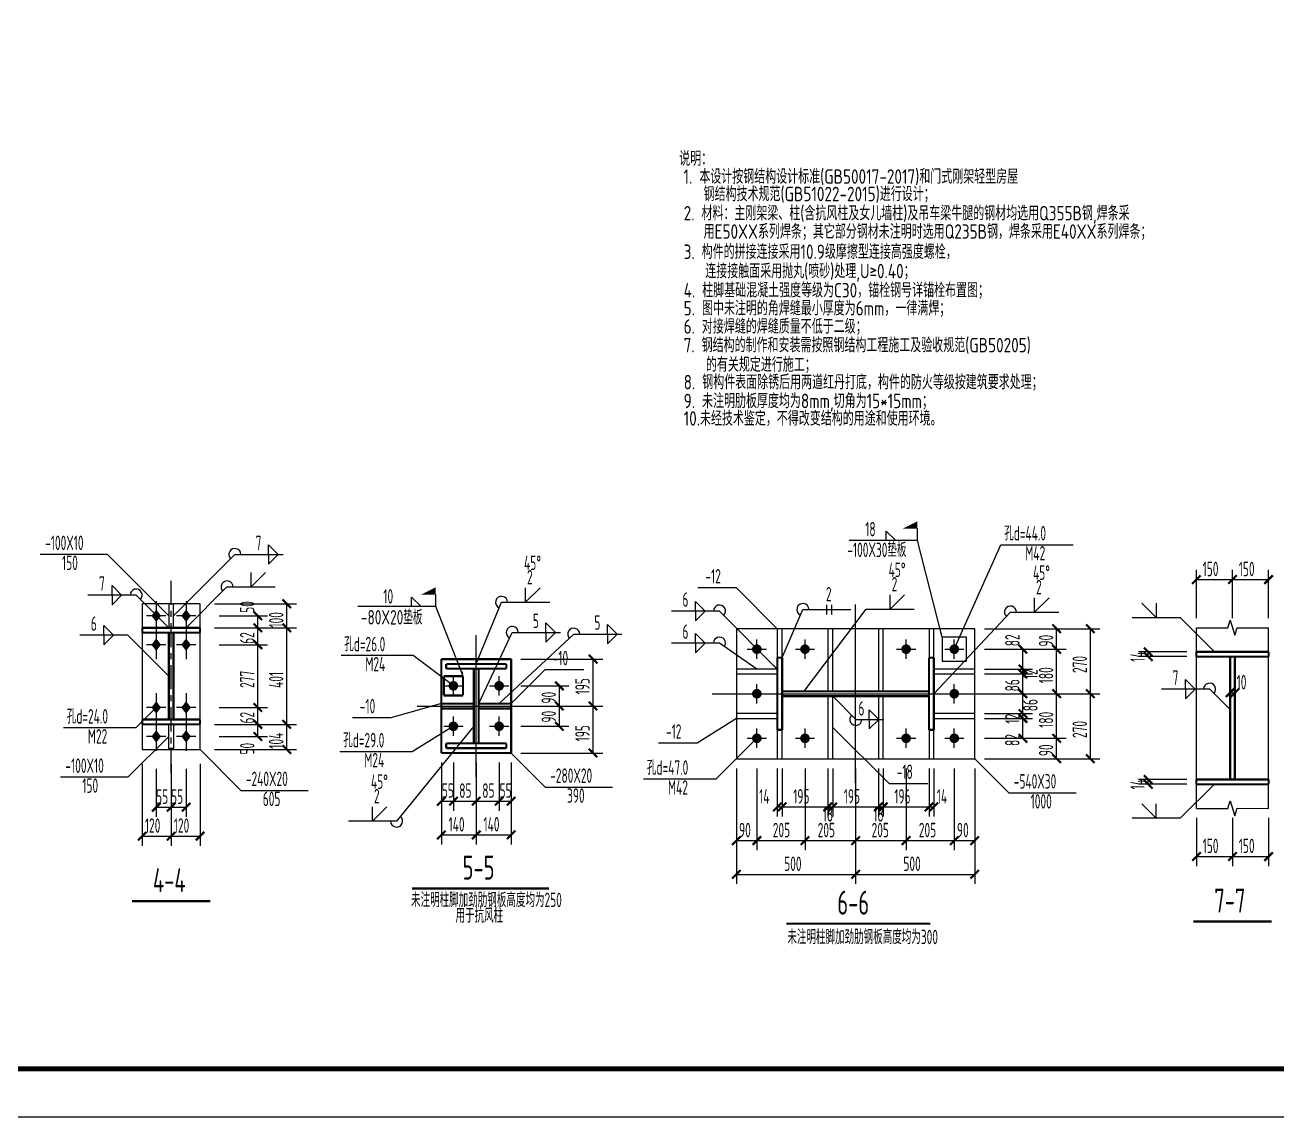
# Model space of a CAD drawing. Extents: x 9539573 to 9710259, y 1656270 to 2510207.
# Drawn here: x 9621293 to 9647288, y 1656270 to 1678941 of the extents above; entities that cross this region are included whole.
import ezdxf

# ---------------------------------------------------------------- set-up
doc = ezdxf.new("R2010")
doc.units = 0
doc.header["$LTSCALE"] = 1000
doc.header["$MEASUREMENT"] = 0
doc.linetypes.add('6', pattern=[8.75, 5, -1.25, 1.25, -1.25])
for name, color, linetype in [('10', 7, 'CONTINUOUS'), ('130', 7, 'CONTINUOUS'), ('20', 2, 'CONTINUOUS'), ('PUB_TITLE', 4, 'CONTINUOUS'), ('尺寸标注', 86, 'CONTINUOUS'), ('焊缝标注', 6, 'CONTINUOUS'), ('编号标注', 253, 'CONTINUOUS'), ('螺栓孔标注', 6, 'CONTINUOUS'), ('钢板标注', 6, 'CONTINUOUS')]:
    doc.layers.add(name, color=color, linetype=linetype)
doc.styles.add('TSSD_REIN', font='atssdeng.shx', dxfattribs={"width": 0.7, "bigfont": 'atssdchn.shx'})

msp = doc.modelspace()

# ---------------------------------------------------------------- linework, layer by layer
at = {"layer": '10', "color": 7, "linetype": '6', "ltscale": 0.1}
msp.add_line((9624327, 1663401.1), (9624327, 1667426.1), dxfattribs=at)
at = {"layer": '10', "color": 253, "ltscale": 0.1}
for p, q in [((9624017, 1666976.1), (9624017, 1666376.1)), ((9624637, 1666976.1), (9624637, 1666376.1)), ((9624217, 1666676.1), (9623817, 1666676.1)), ((9624837, 1666676.1), (9624437, 1666676.1)), ((9624017, 1666376.1), (9624017, 1665776.1)), ((9624637, 1666376.1), (9624637, 1665776.1)), ((9624217, 1666076.1), (9623817, 1666076.1)), ((9624837, 1666076.1), (9624437, 1666076.1)), ((9624017, 1665071.1), (9624017, 1664471.1)), ((9624637, 1665071.1), (9624637, 1664471.1)), ((9624217, 1664771.1), (9623817, 1664771.1)), ((9624837, 1664771.1), (9624437, 1664771.1)), ((9624017, 1664471.1), (9624017, 1663871.1)), ((9624637, 1664471.1), (9624637, 1663871.1)), ((9624217, 1664171.1), (9623817, 1664171.1)), ((9624837, 1664171.1), (9624437, 1664171.1))]:
    msp.add_line(p, q, dxfattribs=at)
at = {"layer": '10', "ltscale": 0.1}
for p, q in [((9638538, 1663207.4), (9638538, 1666907.4)), ((9636488, 1665782.4), (9636488, 1666182.4)), ((9637488, 1665782.4), (9637488, 1666182.4)), ((9639588, 1665782.4), (9639588, 1666182.4)), ((9640588, 1665782.4), (9640588, 1666182.4)), ((9636288, 1665982.4), (9636688, 1665982.4)), ((9637288, 1665982.4), (9637688, 1665982.4)), ((9639388, 1665982.4), (9639788, 1665982.4)), ((9640388, 1665982.4), (9640788, 1665982.4)), ((9636488, 1664857.4), (9636488, 1665257.4)), ((9640588, 1664857.4), (9640588, 1665257.4)), ((9635563, 1665057.4), (9641513, 1665057.4)), ((9636288, 1665057.4), (9636688, 1665057.4)), ((9640388, 1665057.4), (9640788, 1665057.4)), ((9636488, 1663932.4), (9636488, 1664332.4)), ((9637488, 1663932.4), (9637488, 1664332.4)), ((9639588, 1663932.4), (9639588, 1664332.4)), ((9640588, 1663932.4), (9640588, 1664332.4)), ((9636288, 1664132.4), (9636688, 1664132.4)), ((9637288, 1664132.4), (9637688, 1664132.4)), ((9639388, 1664132.4), (9639788, 1664132.4)), ((9640388, 1664132.4), (9640788, 1664132.4))]:
    msp.add_line(p, q, dxfattribs=at)
at = {"layer": '10'}
for p, q in [((9630662.1, 1663326.4), (9630662.1, 1666276.4)), ((9630187.1, 1665021.4), (9630187.1, 1665421.4)), ((9631137.1, 1665021.4), (9631137.1, 1665421.4)), ((9629987.1, 1665221.4), (9630387.1, 1665221.4)), ((9630937.1, 1665221.4), (9631337.1, 1665221.4)), ((9629437.1, 1664801.4), (9631887.1, 1664801.4)), ((9630187.1, 1664181.4), (9630187.1, 1664581.4)), ((9631137.1, 1664181.4), (9631137.1, 1664581.4)), ((9629987.1, 1664381.4), (9630387.1, 1664381.4)), ((9630937.1, 1664381.4), (9631337.1, 1664381.4))]:
    msp.add_line(p, q, dxfattribs=at)
at = {"layer": '10', "color": 3, "ltscale": 0.1, "const_width": 45}
for points in [[(9624927, 1666426.1), (9623727, 1666426.1)], [(9623727, 1666426.1), (9623727, 1666326.1)], [(9623727, 1666326.1), (9624927, 1666326.1)], [(9624277, 1664521.1), (9624277, 1666326.1)], [(9624377, 1664521.1), (9624377, 1666326.1)], [(9624927, 1666326.1), (9624927, 1666426.1)], [(9637013, 1665807.4), (9636913, 1665807.4)], [(9636913, 1665807.4), (9636913, 1664307.4)], [(9637013, 1664307.4), (9637013, 1665807.4)], [(9640163, 1665807.4), (9640063, 1665807.4)], [(9640063, 1665807.4), (9640063, 1664307.4)], [(9640163, 1664307.4), (9640163, 1665807.4)], [(9637013, 1665107.4), (9640063, 1665107.4)], [(9637013, 1665007.4), (9640063, 1665007.4)], [(9624927, 1664521.1), (9623727, 1664521.1)], [(9623727, 1664521.1), (9623727, 1664421.1)], [(9624927, 1664421.1), (9624927, 1664521.1)], [(9623727, 1664421.1), (9624927, 1664421.1)], [(9636913, 1664307.4), (9637013, 1664307.4)], [(9640063, 1664307.4), (9640163, 1664307.4)]]:
    msp.add_lwpolyline(points, dxfattribs=at)
at = {"layer": '10', "ltscale": 0.1, "const_width": 100}
for points in [[(9636538, 1665982.4, 1), (9636438, 1665982.4, 1), (9636538, 1665982.4, 1)], [(9637538, 1665982.4, 1), (9637438, 1665982.4, 1), (9637538, 1665982.4, 1)], [(9639638, 1665982.4, 1), (9639538, 1665982.4, 1), (9639638, 1665982.4, 1)], [(9640638, 1665982.4, 1), (9640538, 1665982.4, 1), (9640638, 1665982.4, 1)], [(9636538, 1665057.4, 1), (9636438, 1665057.4, 1), (9636538, 1665057.4, 1)], [(9640638, 1665057.4, 1), (9640538, 1665057.4, 1), (9640638, 1665057.4, 1)], [(9636538, 1664132.4, 1), (9636438, 1664132.4, 1), (9636538, 1664132.4, 1)], [(9637538, 1664132.4, 1), (9637438, 1664132.4, 1), (9637538, 1664132.4, 1)], [(9639638, 1664132.4, 1), (9639538, 1664132.4, 1), (9639638, 1664132.4, 1)], [(9640638, 1664132.4, 1), (9640538, 1664132.4, 1), (9640638, 1664132.4, 1)]]:
    msp.add_lwpolyline(points, format="xyb", dxfattribs=at)
at = {"layer": '10', "color": 3, "const_width": 45}
for points in [[(9631287.1, 1665676.4), (9630037.1, 1665676.4)], [(9630037.1, 1665676.4), (9630037.1, 1665576.4)], [(9630037.1, 1665576.4), (9631287.1, 1665576.4)], [(9630612.1, 1664026.4), (9630612.1, 1665576.4)], [(9630712.1, 1664026.4), (9630712.1, 1665576.4)], [(9631287.1, 1665576.4), (9631287.1, 1665676.4)], [(9631287.1, 1664026.4), (9630037.1, 1664026.4)], [(9630037.1, 1664026.4), (9630037.1, 1663926.4)], [(9630037.1, 1663926.4), (9631287.1, 1663926.4)], [(9631287.1, 1663926.4), (9631287.1, 1664026.4)]]:
    msp.add_lwpolyline(points, dxfattribs=at)
at = {"layer": '10', "const_width": 100}
for points in [[(9630237.1, 1665221.4, 1), (9630137.1, 1665221.4, 1), (9630237.1, 1665221.4, 1)], [(9631187.1, 1665221.4, 1), (9631087.1, 1665221.4, 1), (9631187.1, 1665221.4, 1)], [(9630237.1, 1664381.4, 1), (9630137.1, 1664381.4, 1), (9630237.1, 1664381.4, 1)], [(9631187.1, 1664381.4, 1), (9631087.1, 1664381.4, 1), (9631187.1, 1664381.4, 1)]]:
    msp.add_lwpolyline(points, format="xyb", dxfattribs=at)
at = {"layer": '10', "const_width": 45}
msp.add_lwpolyline([(9629330.6, 1661012.1), (9632174.2, 1661012.1)], dxfattribs=at)
at = {"layer": '10', "ltscale": 0.1, "const_width": 45}
for points in [[(9623517, 1660751.1), (9625137, 1660751.1)], [(9637099.4, 1660284.4), (9640089.7, 1660284.4)], [(9645554.5, 1660327.8), (9647174.5, 1660327.8)]]:
    msp.add_lwpolyline(points, dxfattribs=at)
at = {"layer": '10', "ltscale": 0.1}
for points in [[(9624017, 1666806.1), (9623917, 1666676.1), (9624117, 1666676.1), (9624017, 1666546.1)], [(9624637, 1666806.1), (9624537, 1666676.1), (9624737, 1666676.1), (9624637, 1666546.1)], [(9624017, 1666206.1), (9623917, 1666076.1), (9624117, 1666076.1), (9624017, 1665946.1)], [(9624637, 1666206.1), (9624537, 1666076.1), (9624737, 1666076.1), (9624637, 1665946.1)], [(9624017, 1664901.1), (9623917, 1664771.1), (9624117, 1664771.1), (9624017, 1664641.1)], [(9624637, 1664901.1), (9624537, 1664771.1), (9624737, 1664771.1), (9624637, 1664641.1)], [(9624017, 1664301.1), (9623917, 1664171.1), (9624117, 1664171.1), (9624017, 1664041.1)], [(9624637, 1664301.1), (9624537, 1664171.1), (9624737, 1664171.1), (9624637, 1664041.1)]]:
    msp.add_solid(points, dxfattribs=at)
at = {"layer": '20'}
for points in [[(9624927, 1666926.1), (9623727, 1666926.1)], [(9623727, 1666926.1), (9623727, 1663901.1)], [(9624377, 1666926.1), (9624277, 1666926.1)], [(9624277, 1666926.1), (9624277, 1666426.1)], [(9624377, 1666426.1), (9624377, 1666926.1)], [(9624927, 1663901.1), (9624927, 1666926.1)], [(9624277, 1666426.1), (9624377, 1666426.1)], [(9641013, 1666407.4), (9636063, 1666407.4)], [(9636063, 1666407.4), (9636063, 1663707.4)], [(9637013, 1666407.4), (9636913, 1666407.4)], [(9636913, 1666407.4), (9636913, 1665807.4)], [(9637013, 1665807.4), (9637013, 1666407.4)], [(9638063, 1666407.4), (9637963, 1666407.4)], [(9637963, 1666407.4), (9637963, 1665107.4)], [(9638063, 1665107.4), (9638063, 1666407.4)], [(9639113, 1666407.4), (9639013, 1666407.4)], [(9639013, 1666407.4), (9639013, 1665107.4)], [(9639113, 1665107.4), (9639113, 1666407.4)], [(9640163, 1666407.4), (9640063, 1666407.4)], [(9640063, 1666407.4), (9640063, 1665807.4)], [(9640163, 1665807.4), (9640163, 1666407.4)], [(9641013, 1663707.4), (9641013, 1666407.4)], [(9640838, 1666232.4), (9640338, 1666232.4)], [(9640338, 1666232.4), (9640338, 1665732.4)], [(9640838, 1665732.4), (9640838, 1666232.4)], [(9636913, 1665807.4), (9637013, 1665807.4)], [(9640063, 1665807.4), (9640163, 1665807.4)], [(9636913, 1665569.9), (9636063, 1665569.9)], [(9636063, 1665569.9), (9636063, 1665469.9)], [(9636913, 1665469.9), (9636913, 1665569.9)], [(9641013, 1665569.9), (9640163, 1665569.9)], [(9640163, 1665569.9), (9640163, 1665469.9)], [(9640338, 1665732.4), (9640838, 1665732.4)], [(9641013, 1665469.9), (9641013, 1665569.9)], [(9636063, 1665469.9), (9636913, 1665469.9)], [(9640163, 1665469.9), (9641013, 1665469.9)], [(9637963, 1665107.4), (9638063, 1665107.4)], [(9638063, 1665007.4), (9637963, 1665007.4)], [(9637963, 1665007.4), (9637963, 1663707.4)], [(9638063, 1663707.4), (9638063, 1665007.4)], [(9639013, 1665107.4), (9639113, 1665107.4)], [(9639113, 1665007.4), (9639013, 1665007.4)], [(9639013, 1665007.4), (9639013, 1663707.4)], [(9639113, 1663707.4), (9639113, 1665007.4)], [(9636913, 1664644.9), (9636063, 1664644.9)], [(9636063, 1664644.9), (9636063, 1664544.9)], [(9636063, 1664544.9), (9636913, 1664544.9)], [(9636913, 1664544.9), (9636913, 1664644.9)], [(9641013, 1664644.9), (9640163, 1664644.9)], [(9640163, 1664644.9), (9640163, 1664544.9)], [(9640163, 1664544.9), (9641013, 1664544.9)], [(9641013, 1664544.9), (9641013, 1664644.9)], [(9624277, 1664421.1), (9624377, 1664421.1)], [(9624277, 1663921.1), (9624277, 1664421.1)], [(9624377, 1664421.1), (9624377, 1663921.1)], [(9637013, 1664307.4), (9636913, 1664307.4)], [(9636913, 1664307.4), (9636913, 1663707.4)], [(9637013, 1663707.4), (9637013, 1664307.4)], [(9640163, 1664307.4), (9640063, 1664307.4)], [(9640063, 1664307.4), (9640063, 1663707.4)], [(9640163, 1663707.4), (9640163, 1664307.4)], [(9623727, 1663901.1), (9624927, 1663901.1)], [(9624377, 1663921.1), (9624277, 1663921.1)], [(9636063, 1663707.4), (9641013, 1663707.4)], [(9636913, 1663707.4), (9637013, 1663707.4)], [(9637963, 1663707.4), (9638063, 1663707.4)], [(9639013, 1663707.4), (9639113, 1663707.4)], [(9640063, 1663707.4), (9640163, 1663707.4)]]:
    msp.add_lwpolyline(points, dxfattribs=at)
at = {"layer": '20', "const_width": 45}
for points in [[(9631387.1, 1665776.4), (9629937.1, 1665776.4)], [(9629937.1, 1665776.4), (9629937.1, 1663826.4)], [(9631387.1, 1663826.4), (9631387.1, 1665776.4)], [(9630387.1, 1665421.4), (9629987.1, 1665421.4)], [(9629987.1, 1665421.4), (9629987.1, 1665021.4)], [(9630387.1, 1665021.4), (9630387.1, 1665421.4)], [(9629987.1, 1665021.4), (9630387.1, 1665021.4)], [(9630612.1, 1664851.4), (9629937.1, 1664851.4)], [(9629937.1, 1664851.4), (9629937.1, 1664751.4)], [(9629937.1, 1664751.4), (9630612.1, 1664751.4)], [(9630612.1, 1664751.4), (9630612.1, 1664851.4)], [(9631387.1, 1664851.4), (9630712.1, 1664851.4)], [(9630712.1, 1664851.4), (9630712.1, 1664751.4)], [(9630712.1, 1664751.4), (9631387.1, 1664751.4)], [(9631387.1, 1664751.4), (9631387.1, 1664851.4)], [(9629937.1, 1663826.4), (9631387.1, 1663826.4)]]:
    msp.add_lwpolyline(points, dxfattribs=at)
at = {"layer": 'PUB_TITLE'}
msp.add_lwpolyline([(9598809.4, 1656270.4), (9682909.4, 1656270.4), (9682909.4, 1715670.4), (9598809.4, 1715670.4)], close=True, dxfattribs=at)
at = {"layer": 'PUB_TITLE', "const_width": 100}
msp.add_lwpolyline([(9601309.4, 1657270.4), (9681909.4, 1657270.4), (9681909.4, 1714670.4), (9601309.4, 1714670.4)], close=True, dxfattribs=at)
at = {"layer": '尺寸标注'}
for p, q in [((9645614.5, 1666627.8), (9645614.5, 1667627.8)), ((9646364.5, 1666627.8), (9646364.5, 1667627.8)), ((9646364.5, 1666627.8), (9646364.5, 1667627.8)), ((9647114.5, 1666627.8), (9647114.5, 1667627.8)), ((9645614.5, 1667427.8), (9646364.5, 1667427.8)), ((9646364.5, 1667427.8), (9647114.5, 1667427.8)), ((9625227, 1666926.1), (9626927, 1666926.1)), ((9626727, 1666426.1), (9626727, 1666926.1)), ((9625327, 1666676.1), (9626327, 1666676.1)), ((9626127, 1666426.1), (9626127, 1666676.1)), ((9646264.5, 1666427.8), (9646314.5, 1666581.7)), ((9646314.5, 1666581.7), (9646414.3, 1666275.1)), ((9625227, 1666426.1), (9626927, 1666426.1)), ((9625227, 1666426.1), (9626927, 1666426.1)), ((9625327, 1666426.1), (9626327, 1666426.1)), ((9625327, 1666426.1), (9626327, 1666426.1)), ((9626127, 1666076.1), (9626127, 1666426.1)), ((9626727, 1664421.1), (9626727, 1666426.1)), ((9641213, 1666407.4), (9642913, 1666407.4)), ((9641213, 1666407.4), (9643613, 1666407.4)), ((9642713, 1665982.4), (9642713, 1666407.4)), ((9643413, 1665057.4), (9643413, 1666407.4)), ((9645614.5, 1666427.8), (9646264.5, 1666427.8)), ((9646414.3, 1666275.1), (9646464.5, 1666428.9)), ((9646464.5, 1666428.9), (9647114.5, 1666427.8)), ((9625327, 1666076.1), (9626327, 1666076.1)), ((9625327, 1666076.1), (9626327, 1666076.1)), ((9626127, 1664771.1), (9626127, 1666076.1)), ((9631587.1, 1665776.4), (9633287.1, 1665776.4)), ((9633087.1, 1664801.4), (9633087.1, 1665776.4)), ((9641213, 1665982.4), (9642213, 1665982.4)), ((9641213, 1665982.4), (9642913, 1665982.4)), ((9641213, 1665982.4), (9642913, 1665982.4)), ((9642013, 1665569.9), (9642013, 1665982.4)), ((9642713, 1665057.4), (9642713, 1665982.4)), ((9645414.5, 1665927.8), (9644414.5, 1665927.8)), ((9645414.5, 1665827.8), (9644414.5, 1665827.8)), ((9644614.5, 1665827.8), (9644614.5, 1665927.8)), ((9641213, 1665569.9), (9642213, 1665569.9)), ((9641213, 1665569.9), (9642213, 1665569.9)), ((9642013, 1665469.9), (9642013, 1665569.9)), ((9641213, 1665469.9), (9642213, 1665469.9)), ((9641213, 1665469.9), (9642213, 1665469.9)), ((9642013, 1665057.4), (9642013, 1665469.9)), ((9631587.1, 1665221.4), (9632587.1, 1665221.4)), ((9632387.1, 1664801.4), (9632387.1, 1665221.4)), ((9641213, 1665057.4), (9642213, 1665057.4)), ((9641213, 1665057.4), (9642213, 1665057.4)), ((9641213, 1665057.4), (9642913, 1665057.4)), ((9641213, 1665057.4), (9642913, 1665057.4)), ((9641213, 1665057.4), (9643613, 1665057.4)), ((9641213, 1665057.4), (9643613, 1665057.4)), ((9642013, 1664644.9), (9642013, 1665057.4)), ((9642713, 1664132.4), (9642713, 1665057.4)), ((9643413, 1663707.4), (9643413, 1665057.4)), ((9646314.5, 1665087.8), (9646314.5, 1664877.8)), ((9646314.5, 1665077.8), (9646414.5, 1665077.8)), ((9646414.5, 1665087.8), (9646414.5, 1664877.8)), ((9625327, 1664771.1), (9626327, 1664771.1)), ((9625327, 1664771.1), (9626327, 1664771.1)), ((9626127, 1664421.1), (9626127, 1664771.1)), ((9631587.1, 1664801.4), (9632587.1, 1664801.4)), ((9631587.1, 1664801.4), (9632587.1, 1664801.4)), ((9631587.1, 1664801.4), (9633287.1, 1664801.4)), ((9631587.1, 1664801.4), (9633287.1, 1664801.4)), ((9632387.1, 1664381.4), (9632387.1, 1664801.4)), ((9633087.1, 1663826.4), (9633087.1, 1664801.4)), ((9641213, 1664644.9), (9642213, 1664644.9)), ((9641213, 1664644.9), (9642213, 1664644.9)), ((9641213, 1664544.9), (9642213, 1664544.9)), ((9641213, 1664544.9), (9642213, 1664544.9)), ((9642013, 1664544.9), (9642013, 1664644.9)), ((9642013, 1664132.4), (9642013, 1664544.9)), ((9625227, 1664421.1), (9626927, 1664421.1)), ((9625227, 1664421.1), (9626927, 1664421.1)), ((9625327, 1664421.1), (9626327, 1664421.1)), ((9625327, 1664421.1), (9626327, 1664421.1)), ((9626127, 1664171.1), (9626127, 1664421.1)), ((9626727, 1663901.1), (9626727, 1664421.1)), ((9631587.1, 1664381.4), (9632587.1, 1664381.4)), ((9625327, 1664171.1), (9626327, 1664171.1)), ((9641213, 1664132.4), (9642213, 1664132.4)), ((9641213, 1664132.4), (9642913, 1664132.4)), ((9641213, 1664132.4), (9642913, 1664132.4)), ((9642713, 1663707.4), (9642713, 1664132.4)), ((9625227, 1663901.1), (9626927, 1663901.1)), ((9631587.1, 1663826.4), (9633287.1, 1663826.4)), ((9641213, 1663707.4), (9642913, 1663707.4)), ((9641213, 1663707.4), (9643613, 1663707.4)), ((9623727, 1663601.1), (9623727, 1661901.1)), ((9624017, 1663501.1), (9624017, 1662501.1)), ((9624327, 1663601.1), (9624327, 1661901.1)), ((9624327, 1663601.1), (9624327, 1661901.1)), ((9624327, 1663501.1), (9624327, 1662501.1)), ((9624327, 1663501.1), (9624327, 1662501.1)), ((9624637, 1663501.1), (9624637, 1662501.1)), ((9624927, 1663601.1), (9624927, 1661901.1)), ((9629937.1, 1663626.4), (9629937.1, 1662626.4)), ((9629937.1, 1663626.4), (9629937.1, 1661926.4)), ((9630187.1, 1663626.4), (9630187.1, 1662626.4)), ((9630187.1, 1663626.4), (9630187.1, 1662626.4)), ((9630662.1, 1663626.4), (9630662.1, 1662626.4)), ((9630662.1, 1663626.4), (9630662.1, 1662626.4)), ((9630662.1, 1663626.4), (9630662.1, 1661926.4)), ((9630662.1, 1663626.4), (9630662.1, 1661926.4)), ((9631137.1, 1663626.4), (9631137.1, 1662626.4)), ((9631137.1, 1663626.4), (9631137.1, 1662626.4)), ((9631387.1, 1663626.4), (9631387.1, 1662626.4)), ((9631387.1, 1663626.4), (9631387.1, 1661926.4)), ((9636063, 1663507.4), (9636063, 1661807.4)), ((9636063, 1663507.4), (9636063, 1661107.4)), ((9636488, 1663507.4), (9636488, 1661807.4)), ((9636488, 1663507.4), (9636488, 1661807.4)), ((9636913, 1663507.4), (9636913, 1662507.4)), ((9637013, 1663507.4), (9637013, 1662507.4)), ((9637013, 1663507.4), (9637013, 1662507.4)), ((9637488, 1663507.4), (9637488, 1661807.4)), ((9637963, 1663507.4), (9637963, 1662507.4)), ((9637963, 1663507.4), (9637963, 1662507.4)), ((9638063, 1663507.4), (9638063, 1662507.4)), ((9638063, 1663507.4), (9638063, 1662507.4)), ((9638538, 1663507.4), (9638538, 1661807.4)), ((9638538, 1663507.4), (9638538, 1661807.4)), ((9638538, 1663507.4), (9638538, 1661107.4)), ((9638538, 1663507.4), (9638538, 1661107.4)), ((9639013, 1663507.4), (9639013, 1662507.4)), ((9639013, 1663507.4), (9639013, 1662507.4)), ((9639113, 1663507.4), (9639113, 1662507.4)), ((9639113, 1663507.4), (9639113, 1662507.4)), ((9639588, 1663507.4), (9639588, 1661807.4)), ((9640063, 1663507.4), (9640063, 1662507.4)), ((9640063, 1663507.4), (9640063, 1662507.4)), ((9640163, 1663507.4), (9640163, 1662507.4)), ((9640588, 1663507.4), (9640588, 1661807.4)), ((9640588, 1663507.4), (9640588, 1661807.4)), ((9641013, 1663507.4), (9641013, 1661807.4)), ((9641013, 1663507.4), (9641013, 1661107.4)), ((9645414.5, 1663277.8), (9644414.5, 1663277.8)), ((9645414.5, 1663177.8), (9644414.5, 1663177.8)), ((9644614.5, 1663177.8), (9644614.5, 1663277.8)), ((9624017, 1662701.1), (9624327, 1662701.1)), ((9624327, 1662701.1), (9624637, 1662701.1)), ((9629937.1, 1662826.4), (9630187.1, 1662826.4)), ((9630187.1, 1662826.4), (9630662.1, 1662826.4)), ((9630662.1, 1662826.4), (9631137.1, 1662826.4)), ((9631137.1, 1662826.4), (9631387.1, 1662826.4)), ((9636913, 1662707.4), (9637013, 1662707.4)), ((9637013, 1662707.4), (9637963, 1662707.4)), ((9637963, 1662707.4), (9638063, 1662707.4)), ((9638063, 1662707.4), (9639013, 1662707.4)), ((9639013, 1662707.4), (9639113, 1662707.4)), ((9639113, 1662707.4), (9640063, 1662707.4)), ((9640063, 1662707.4), (9640163, 1662707.4)), ((9645614.5, 1662677.8), (9646264.5, 1662677.8)), ((9646264.5, 1662677.8), (9646314.5, 1662831.7)), ((9646314.5, 1662831.7), (9646414.3, 1662525.1)), ((9646414.3, 1662525.1), (9646464.5, 1662678.9)), ((9646464.5, 1662678.9), (9647114.5, 1662677.8)), ((9645614.5, 1662477.8), (9645614.5, 1661477.8)), ((9646364.5, 1662477.8), (9646364.5, 1661477.8)), ((9646364.5, 1662477.8), (9646364.5, 1661477.8)), ((9647114.5, 1662477.8), (9647114.5, 1661477.8)), ((9629937.1, 1662126.4), (9630662.1, 1662126.4)), ((9630662.1, 1662126.4), (9631387.1, 1662126.4)), ((9623727, 1662101.1), (9624327, 1662101.1)), ((9624327, 1662101.1), (9624927, 1662101.1)), ((9636063, 1662007.4), (9636488, 1662007.4)), ((9636488, 1662007.4), (9638538, 1662007.4)), ((9638538, 1662007.4), (9640588, 1662007.4)), ((9640588, 1662007.4), (9641013, 1662007.4)), ((9645614.5, 1661677.8), (9646364.5, 1661677.8)), ((9646364.5, 1661677.8), (9647114.5, 1661677.8)), ((9636063, 1661307.4), (9638538, 1661307.4)), ((9638538, 1661307.4), (9641013, 1661307.4))]:
    msp.add_line(p, q, dxfattribs=at)
at = {"layer": '尺寸标注', "color": 3}
for p, q in [((9645614.5, 1662677.8), (9645614.5, 1666427.8)), ((9647114.5, 1662677.8), (9647114.5, 1666427.8))]:
    msp.add_line(p, q, dxfattribs=at)
at = {"layer": '尺寸标注', "const_width": 45}
for points in [[(9645526.1, 1667339.4), (9645702.9, 1667516.2)], [(9646276.1, 1667339.4), (9646452.9, 1667516.2)], [(9646276.1, 1667339.4), (9646452.9, 1667516.2)], [(9647026.1, 1667339.4), (9647202.9, 1667516.2)], [(9626638.6, 1667014.5), (9626815.4, 1666837.7)], [(9626038.6, 1666764.5), (9626215.4, 1666587.7)], [(9626038.6, 1666514.5), (9626215.4, 1666337.7)], [(9626038.6, 1666514.5), (9626215.4, 1666337.7)], [(9626638.6, 1666514.5), (9626815.4, 1666337.7)], [(9626638.6, 1666514.5), (9626815.4, 1666337.7)], [(9642624.6, 1666495.8), (9642801.4, 1666319)], [(9643324.6, 1666495.8), (9643501.4, 1666319)], [(9626038.6, 1666164.5), (9626215.4, 1665987.7)], [(9626038.6, 1666164.5), (9626215.4, 1665987.7)], [(9641924.6, 1666070.8), (9642101.4, 1665894)], [(9642624.6, 1666070.8), (9642801.4, 1665894)], [(9642624.6, 1666070.8), (9642801.4, 1665894)], [(9644526.1, 1666016.2), (9644702.9, 1665839.4)], [(9632998.7, 1665864.8), (9633175.5, 1665688)], [(9644526.1, 1665916.2), (9644702.9, 1665739.4)], [(9641924.6, 1665658.3), (9642101.4, 1665481.5)], [(9641924.6, 1665658.3), (9642101.4, 1665481.5)], [(9641924.6, 1665558.3), (9642101.4, 1665381.5)], [(9641924.6, 1665558.3), (9642101.4, 1665381.5)], [(9632298.7, 1665309.8), (9632475.5, 1665133)], [(9641924.6, 1665145.8), (9642101.4, 1664969)], [(9641924.6, 1665145.8), (9642101.4, 1664969)], [(9642624.6, 1665145.8), (9642801.4, 1664969)], [(9642624.6, 1665145.8), (9642801.4, 1664969)], [(9643324.6, 1665145.8), (9643501.4, 1664969)], [(9643324.6, 1665145.8), (9643501.4, 1664969)], [(9646226.1, 1664989.4), (9646402.9, 1665166.2)], [(9646326.1, 1664989.4), (9646502.9, 1665166.2)], [(9626038.6, 1664859.5), (9626215.4, 1664682.7)], [(9626038.6, 1664859.5), (9626215.4, 1664682.7)], [(9632298.7, 1664889.8), (9632475.5, 1664713)], [(9632298.7, 1664889.8), (9632475.5, 1664713)], [(9632998.7, 1664889.8), (9633175.5, 1664713)], [(9632998.7, 1664889.8), (9633175.5, 1664713)], [(9641924.6, 1664733.3), (9642101.4, 1664556.5)], [(9641924.6, 1664733.3), (9642101.4, 1664556.5)], [(9626038.6, 1664509.5), (9626215.4, 1664332.7)], [(9626038.6, 1664509.5), (9626215.4, 1664332.7)], [(9626638.6, 1664509.5), (9626815.4, 1664332.7)], [(9626638.6, 1664509.5), (9626815.4, 1664332.7)], [(9632298.7, 1664469.8), (9632475.5, 1664293)], [(9641924.6, 1664633.3), (9642101.4, 1664456.5)], [(9641924.6, 1664633.3), (9642101.4, 1664456.5)], [(9626038.6, 1664259.5), (9626215.4, 1664082.7)], [(9641924.6, 1664220.8), (9642101.4, 1664044)], [(9642624.6, 1664220.8), (9642801.4, 1664044)], [(9642624.6, 1664220.8), (9642801.4, 1664044)], [(9626638.6, 1663989.5), (9626815.4, 1663812.7)], [(9632998.7, 1663914.8), (9633175.5, 1663738)], [(9642624.6, 1663795.8), (9642801.4, 1663619)], [(9643324.6, 1663795.8), (9643501.4, 1663619)], [(9644526.1, 1663366.2), (9644702.9, 1663189.4)], [(9644526.1, 1663266.2), (9644702.9, 1663089.4)], [(9629848.7, 1662738), (9630025.5, 1662914.8)], [(9630098.7, 1662738), (9630275.5, 1662914.8)], [(9630098.7, 1662738), (9630275.5, 1662914.8)], [(9630573.7, 1662738), (9630750.5, 1662914.8)], [(9630573.7, 1662738), (9630750.5, 1662914.8)], [(9631048.7, 1662738), (9631225.5, 1662914.8)], [(9631048.7, 1662738), (9631225.5, 1662914.8)], [(9631298.7, 1662738), (9631475.5, 1662914.8)], [(9623928.6, 1662612.7), (9624105.4, 1662789.5)], [(9624238.6, 1662612.7), (9624415.4, 1662789.5)], [(9624238.6, 1662612.7), (9624415.4, 1662789.5)], [(9624548.6, 1662612.7), (9624725.4, 1662789.5)], [(9636824.6, 1662619), (9637001.4, 1662795.8)], [(9636924.6, 1662619), (9637101.4, 1662795.8)], [(9636924.6, 1662619), (9637101.4, 1662795.8)], [(9637874.6, 1662619), (9638051.4, 1662795.8)], [(9637874.6, 1662619), (9638051.4, 1662795.8)], [(9637974.6, 1662619), (9638151.4, 1662795.8)], [(9637974.6, 1662619), (9638151.4, 1662795.8)], [(9638924.6, 1662619), (9639101.4, 1662795.8)], [(9638924.6, 1662619), (9639101.4, 1662795.8)], [(9639024.6, 1662619), (9639201.4, 1662795.8)], [(9639024.6, 1662619), (9639201.4, 1662795.8)], [(9639974.6, 1662619), (9640151.4, 1662795.8)], [(9639974.6, 1662619), (9640151.4, 1662795.8)], [(9640074.6, 1662619), (9640251.4, 1662795.8)], [(9623638.6, 1662012.7), (9623815.4, 1662189.5)], [(9624238.6, 1662012.7), (9624415.4, 1662189.5)], [(9624238.6, 1662012.7), (9624415.4, 1662189.5)], [(9624838.6, 1662012.7), (9625015.4, 1662189.5)], [(9629848.7, 1662038), (9630025.5, 1662214.8)], [(9630573.7, 1662038), (9630750.5, 1662214.8)], [(9630573.7, 1662038), (9630750.5, 1662214.8)], [(9631298.7, 1662038), (9631475.5, 1662214.8)], [(9635974.6, 1661919), (9636151.4, 1662095.8)], [(9636399.6, 1661919), (9636576.4, 1662095.8)], [(9636399.6, 1661919), (9636576.4, 1662095.8)], [(9637399.6, 1661919), (9637576.4, 1662095.8)], [(9637399.6, 1661919), (9637576.4, 1662095.8)], [(9638449.6, 1661919), (9638626.4, 1662095.8)], [(9638449.6, 1661919), (9638626.4, 1662095.8)], [(9639499.6, 1661919), (9639676.4, 1662095.8)], [(9639499.6, 1661919), (9639676.4, 1662095.8)], [(9640499.6, 1661919), (9640676.4, 1662095.8)], [(9640499.6, 1661919), (9640676.4, 1662095.8)], [(9640924.6, 1661919), (9641101.4, 1662095.8)], [(9645526.1, 1661589.4), (9645702.9, 1661766.2)], [(9646276.1, 1661589.4), (9646452.9, 1661766.2)], [(9646276.1, 1661589.4), (9646452.9, 1661766.2)], [(9647026.1, 1661589.4), (9647202.9, 1661766.2)], [(9635974.6, 1661219), (9636151.4, 1661395.8)], [(9638449.6, 1661219), (9638626.4, 1661395.8)], [(9638449.6, 1661219), (9638626.4, 1661395.8)], [(9640924.6, 1661219), (9641101.4, 1661395.8)]]:
    msp.add_lwpolyline(points, dxfattribs=at)
at = {"layer": '焊缝标注'}
for p, q in [((9639371.7, 1668235.6), (9639171.7, 1668435.6)), ((9639171.7, 1668235.6), (9639171.7, 1668435.6)), ((9639820.5, 1668235.6), (9639820.5, 1668485.6)), ((9626350.3, 1668148.4), (9626550.3, 1667948.4)), ((9626350.3, 1667948.4), (9626350.3, 1668148.4)), ((9639820.5, 1668235.6), (9638406.7, 1668235.6)), ((9640338, 1666232.4), (9639820.5, 1668235.6)), ((9624377, 1666676.1), (9625650.3, 1667948.4)), ((9625650.3, 1667948.4), (9626650.3, 1667948.4)), ((9626350.3, 1667748.4), (9626550.3, 1667948.4)), ((9626350.3, 1667948.4), (9626350.3, 1667748.4)), ((9625985.9, 1667274.3), (9625985.9, 1667574.3)), ((9625985.9, 1667274.3), (9626285.9, 1667574.3)), ((9623599, 1667105.8), (9622599, 1667105.8)), ((9623299, 1667105.8), (9623099, 1667305.8)), ((9623099, 1667105.8), (9623099, 1667305.8)), ((9623299, 1667105.8), (9623099, 1666905.8)), ((9623099, 1667105.8), (9623099, 1666905.8)), ((9624277, 1666426.1), (9623599, 1667105.8)), ((9624637, 1666426.1), (9625485.9, 1667274.3)), ((9625485.9, 1667274.3), (9626485.9, 1667274.3)), ((9629519, 1666865.4), (9629319, 1667065.4)), ((9629319, 1666865.4), (9629319, 1667065.4)), ((9629819, 1666865.4), (9629819, 1667115.4)), ((9631686.3, 1666955.8), (9631686.3, 1667255.8)), ((9631686.3, 1666955.8), (9631986.3, 1667255.8)), ((9639256.4, 1666810.8), (9639256.4, 1667110.8)), ((9639256.4, 1666810.8), (9639556.4, 1667110.8)), ((9629819, 1666865.4), (9628204.6, 1666865.4)), ((9630387.1, 1665421.4), (9629819, 1666865.4)), ((9630662.1, 1665676.4), (9631186.3, 1666955.8)), ((9631186.3, 1666955.8), (9632186.3, 1666955.8)), ((9635412.4, 1666773.4), (9635212.4, 1666973.4)), ((9635212.4, 1666773.4), (9635212.4, 1666973.4)), ((9637013, 1665807.4), (9637442.3, 1666805.2)), ((9637442.3, 1666805.2), (9638442.3, 1666805.2)), ((9637470.5, 1665107.4), (9638756.4, 1666810.8)), ((9637942.3, 1666705.2), (9637942.3, 1666905.2)), ((9638042.3, 1666705.2), (9638042.3, 1666905.2)), ((9638756.4, 1666810.8), (9639756.4, 1666810.8)), ((9642255.3, 1666752), (9642255.3, 1667052)), ((9642255.3, 1666752), (9642555.3, 1667052)), ((9644783.2, 1666635.8), (9644483.2, 1666935.8)), ((9644783.2, 1666635.8), (9644783.2, 1666935.8)), ((9635712.4, 1666773.4), (9634712.4, 1666773.4)), ((9635412.4, 1666773.4), (9635212.4, 1666573.4)), ((9635212.4, 1666773.4), (9635212.4, 1666573.4)), ((9636913, 1665569.9), (9635712.4, 1666773.4)), ((9640163, 1665057.4), (9641755.3, 1666752)), ((9641755.3, 1666752), (9642755.3, 1666752)), ((9645283.2, 1666635.8), (9644283.2, 1666635.8)), ((9645989.5, 1665927.8), (9645283.2, 1666635.8)), ((9623129.5, 1666273.2), (9622929.5, 1666473.2)), ((9622929.5, 1666273.2), (9622929.5, 1666473.2)), ((9630712.1, 1664851.4), (9631407.6, 1666330.1)), ((9631137.1, 1664851.4), (9632684.5, 1666294.9)), ((9631407.6, 1666330.1), (9632407.6, 1666330.1)), ((9632107.6, 1666530.1), (9632307.6, 1666330.1)), ((9632107.6, 1666330.1), (9632107.6, 1666530.1)), ((9632107.6, 1666130.1), (9632307.6, 1666330.1)), ((9632107.6, 1666330.1), (9632107.6, 1666130.1)), ((9632684.5, 1666294.9), (9633684.5, 1666294.9)), ((9633384.5, 1666494.9), (9633584.5, 1666294.9)), ((9633384.5, 1666294.9), (9633384.5, 1666494.9)), ((9633384.5, 1666094.9), (9633584.5, 1666294.9)), ((9633384.5, 1666294.9), (9633384.5, 1666094.9)), ((9635413.5, 1666107.2), (9635213.5, 1666307.2)), ((9635213.5, 1666107.2), (9635213.5, 1666307.2)), ((9623429.5, 1666273.2), (9622429.5, 1666273.2)), ((9623129.5, 1666273.2), (9622929.5, 1666073.2)), ((9622929.5, 1666273.2), (9622929.5, 1666073.2)), ((9624277, 1665423.6), (9623429.5, 1666273.2)), ((9635713.5, 1666107.2), (9634713.5, 1666107.2)), ((9635413.5, 1666107.2), (9635213.5, 1665907.2)), ((9635213.5, 1666107.2), (9635213.5, 1665907.2)), ((9636488, 1665569.9), (9635713.5, 1666107.2)), ((9645590.8, 1665152.6), (9645390.8, 1665352.6)), ((9645390.8, 1665152.6), (9645390.8, 1665352.6)), ((9638063, 1665007.4), (9638542.2, 1664525.5)), ((9645890.8, 1665152.6), (9644890.8, 1665152.6)), ((9645590.8, 1665152.6), (9645390.8, 1664952.6)), ((9645390.8, 1665152.6), (9645390.8, 1664952.6)), ((9646314.5, 1664727.8), (9645890.8, 1665152.6)), ((9638821.7, 1664725.5), (9639021.7, 1664525.5)), ((9638821.7, 1664525.5), (9638821.7, 1664725.5)), ((9638542.2, 1664525.5), (9639121.7, 1664525.5)), ((9638821.7, 1664325.5), (9639021.7, 1664525.5)), ((9638821.7, 1664525.5), (9638821.7, 1664325.5)), ((9630612.1, 1664381.4), (9629007.4, 1662412.7)), ((9645989.5, 1663177.8), (9645281, 1662472.1)), ((9628507.4, 1662412.7), (9628507.4, 1662712.7)), ((9628507.4, 1662412.7), (9628807.4, 1662712.7)), ((9644781, 1662472.1), (9644481, 1662772.1)), ((9644781, 1662472.1), (9644781, 1662772.1)), ((9629007.4, 1662412.7), (9628007.4, 1662412.7)), ((9645281, 1662472.1), (9644281, 1662472.1))]:
    msp.add_line(p, q, dxfattribs=at)
for centre, start, end in [((9625650.3, 1667948.4), 0, 224.97719), ((9625485.9, 1667274.3), 0, 224.97719), ((9623599, 1667105.8), 314.93155, 180.00001), ((9631186.3, 1666955.8), 0, 247.72092), ((9635712.4, 1666773.4), 314.93155, 180.00001), ((9637442.3, 1666805.2), 0, 246.7219), ((9641755.3, 1666752), 0, 226.78376), ((9631407.6, 1666330.1), 0, 244.80976), ((9632684.5, 1666294.9), 0, 223.00916), ((9635713.5, 1666107.2), 325.24664, 180.00001), ((9645890.8, 1665152.6), 314.93155, 180.00001), ((9638542.2, 1664525.5), 134.84033, 0), ((9629007.4, 1662412.7), 179.99999, 50.81624)]:
    msp.add_arc(centre, 125, start, end, dxfattribs=at)
for points in [[(9639820.5, 1668485.6), (9639520.5, 1668485.6), (9639820.5, 1668635.6)], [(9629819, 1667115.4), (9629519, 1667115.4), (9629819, 1667265.4)], [(9624377, 1666676.1), (9624458.4, 1666736.2), (9624437.2, 1666757.4)], [(9624277, 1666426.1), (9624217, 1666507.5), (9624195.8, 1666486.3)], [(9624637, 1666426.1), (9624718.4, 1666486.2), (9624697.2, 1666507.4)], [(9640338, 1666232.4), (9640327.6, 1666333), (9640298.6, 1666325.5)], [(9630662.1, 1665676.4), (9630713.9, 1665763.3), (9630686.1, 1665774.7)], [(9637013, 1665807.4), (9637066.3, 1665893.3), (9637038.8, 1665905.2)], [(9645989.5, 1665927.8), (9645929.5, 1666009.2), (9645908.3, 1665988)], [(9624277, 1665423.6), (9624217, 1665505), (9624195.8, 1665483.8)], [(9630387.1, 1665421.4), (9630382.3, 1665522.4), (9630352.9, 1665516.6)], [(9636488, 1665569.9), (9636414.4, 1665639.2), (9636397.3, 1665614.6)], [(9636913, 1665569.9), (9636853, 1665651.3), (9636831.8, 1665630.1)], [(9637470.5, 1665107.4), (9637542.7, 1665178.1), (9637518.8, 1665196.2)], [(9638063, 1665007.4), (9638122.9, 1664925.9), (9638144.2, 1664947)], [(9640163, 1665057.4), (9640242.4, 1665120), (9640220.6, 1665140.5)], [(9630712.1, 1664851.4), (9630768.3, 1664935.5), (9630741.1, 1664948.3)], [(9631137.1, 1664851.4), (9631220.5, 1664908.7), (9631200, 1664930.6)], [(9646314.5, 1664727.8), (9646254.5, 1664809.2), (9646233.3, 1664788)], [(9630612.1, 1664381.4), (9630537.3, 1664313.4), (9630560.6, 1664294.4)], [(9645989.5, 1663177.8), (9645908.1, 1663117.9), (9645929.2, 1663096.6)]]:
    msp.add_solid(points, dxfattribs=at)
at = {"layer": '编号标注', "color": 2, "const_width": 45}
for points in [[(9645614.5, 1665927.8), (9647114.5, 1665927.8)], [(9645614.5, 1665827.8), (9645614.5, 1665927.8)], [(9647114.5, 1665827.8), (9645614.5, 1665827.8)], [(9646414.5, 1665827.8), (9646314.5, 1665827.8)], [(9646314.5, 1665827.8), (9646314.5, 1663277.8)], [(9646414.5, 1663277.8), (9646414.5, 1665827.8)], [(9647114.5, 1665927.8), (9647114.5, 1665827.8)], [(9647114.5, 1663277.8), (9645614.5, 1663277.8)], [(9645614.5, 1663277.8), (9645614.5, 1663177.8)], [(9645614.5, 1663177.8), (9647114.5, 1663177.8)], [(9646314.5, 1663277.8), (9646414.5, 1663277.8)], [(9647114.5, 1663177.8), (9647114.5, 1663277.8)]]:
    msp.add_lwpolyline(points, dxfattribs=at)
at = {"layer": '螺栓孔标注'}
for p, q in [((9640588, 1665982.4), (9641557.2, 1668149.6)), ((9641557.2, 1668149.6), (9643057.2, 1668149.6)), ((9629353.6, 1665848.7), (9627853.6, 1665848.7)), ((9630187.1, 1665221.4), (9629353.6, 1665848.7)), ((9624017, 1664771.1), (9623591.9, 1664347.7)), ((9623591.9, 1664347.7), (9622091.9, 1664347.7)), ((9630187.1, 1664381.4), (9629332.4, 1663854.7)), ((9636488, 1664132.4), (9635637.8, 1663285.5)), ((9629332.4, 1663854.7), (9627832.4, 1663854.7)), ((9635637.8, 1663285.5), (9634137.8, 1663285.5))]:
    msp.add_line(p, q, dxfattribs=at)
at = {"layer": '螺栓孔标注', "const_width": 10}
for points in [[(9640593, 1665982.4, 1), (9640583, 1665982.4, 1), (9640593, 1665982.4, 1)], [(9630192.1, 1665221.4, 1), (9630182.1, 1665221.4, 1), (9630192.1, 1665221.4, 1)], [(9624022, 1664771.1, 1), (9624012, 1664771.1, 1), (9624022, 1664771.1, 1)], [(9630192.1, 1664381.4, 1), (9630182.1, 1664381.4, 1), (9630192.1, 1664381.4, 1)], [(9636493, 1664132.4, 1), (9636483, 1664132.4, 1), (9636493, 1664132.4, 1)]]:
    msp.add_lwpolyline(points, format="xyb", dxfattribs=at)
at = {"layer": '钢板标注'}
for p, q in [((9623005.8, 1667950.4), (9621605.8, 1667950.4)), ((9624277, 1666676.1), (9623005.8, 1667950.4)), ((9636065.5, 1667256.9), (9635265.5, 1667256.9)), ((9636913, 1666407.4), (9636065.5, 1667256.9)), ((9631387.1, 1664851.4), (9632094.5, 1665558.3)), ((9632094.5, 1665558.3), (9632894.5, 1665558.3)), ((9629937.1, 1664851.4), (9628888.8, 1664560.4)), ((9628888.8, 1664560.4), (9628088.8, 1664560.4)), ((9636063, 1664544.9), (9635247.4, 1664033.9)), ((9638063, 1664357.4), (9639238.3, 1663197.2)), ((9624277, 1664171.1), (9623426.8, 1663324.3)), ((9635247.4, 1664033.9), (9634447.4, 1664033.9)), ((9624927, 1663901.1), (9625773.2, 1663050.2)), ((9631387.1, 1663826.4), (9632092.3, 1663117.4)), ((9641013, 1663707.4), (9641718.2, 1662998.3)), ((9623426.8, 1663324.3), (9622026.8, 1663324.3)), ((9639238.3, 1663197.2), (9640038.3, 1663197.2)), ((9625773.2, 1663050.2), (9627173.2, 1663050.2)), ((9632092.3, 1663117.4), (9633492.3, 1663117.4)), ((9641718.2, 1662998.3), (9643118.2, 1662998.3))]:
    msp.add_line(p, q, dxfattribs=at)
at = {"layer": '钢板标注', "const_width": 10}
for points in [[(9624282, 1666676.1, 1), (9624272, 1666676.1, 1), (9624282, 1666676.1, 1)], [(9636918, 1666407.4, 1), (9636908, 1666407.4, 1), (9636918, 1666407.4, 1)], [(9629942.1, 1664851.4, 1), (9629932.1, 1664851.4, 1), (9629942.1, 1664851.4, 1)], [(9631392.1, 1664851.4, 1), (9631382.1, 1664851.4, 1), (9631392.1, 1664851.4, 1)], [(9636068, 1664544.9, 1), (9636058, 1664544.9, 1), (9636068, 1664544.9, 1)], [(9638068, 1664357.4, 1), (9638058, 1664357.4, 1), (9638068, 1664357.4, 1)], [(9624282, 1664171.1, 1), (9624272, 1664171.1, 1), (9624282, 1664171.1, 1)], [(9624932, 1663901.1, 1), (9624922, 1663901.1, 1), (9624932, 1663901.1, 1)], [(9631392.1, 1663826.4, 1), (9631382.1, 1663826.4, 1), (9631392.1, 1663826.4, 1)], [(9641018, 1663707.4, 1), (9641008, 1663707.4, 1), (9641018, 1663707.4, 1)]]:
    msp.add_lwpolyline(points, format="xyb", dxfattribs=at)

# ---------------------------------------------------------------- texts
at = {"layer": '10', "style": 'TSSD_REIN', "width": 0.65}
msp.add_text('5-5', height=500, dxfattribs=at).set_placement((9630377.9, 1661197.6))
at = {"layer": '10', "ltscale": 0.1, "style": 'TSSD_REIN', "width": 0.65}
for s, p in [('4-4', (9623949, 1660936.6)), ('6-6', (9638160, 1660469.9)), ('7-7', (9645986.5, 1660513.3))]:
    msp.add_text(s, height=500, dxfattribs=at).set_placement(p)
at = {"layer": '130', "style": 'TSSD_REIN', "width": 0.8}
for s, p in [('说明：', (9634875.9, 1676018.4, 133.3)), ('1. 本设计按钢结构设计标准(GB50017-2017)和门式刚架轻型房屋', (9634966.1, 1675645.4, 133.3)), ('钢结构技术规范(GB51022-2015)进行设计；', (9635382.8, 1675283.2, 133.3)), ('2. 材料：主刚架梁、柱(含抗风柱及女儿墙柱)及吊车梁牛腿的钢材均选用Q355B钢,焊条采', (9634968.4, 1674884.5, 133.3)), ('用E50XX系列焊条；其它部分钢材未注明时选用Q235B钢，焊条采用E40XX系列焊条；', (9635382.8, 1674503.7, 133.3)), ('3. 构件的拼接连接采用10.9级摩擦型连接高强度螺栓，', (9634968.4, 1674084.3, 133.3)), ('连接接触面采用抛丸(喷砂)处理,U≥0.40；', (9635417.1, 1673683.1, 133.3)), ('4. 柱脚基础混凝土强度等级为C30，锚栓钢号详锚栓布置图；', (9634968.4, 1673284.5, 133.3)), ('5. 图中未注明的角焊缝最小厚度为6mm，一律满焊；', (9634968.4, 1672911.1, 133.3)), ('6. 对接焊缝的焊缝质量不低于二级；', (9634968.4, 1672533.2, 133.3)), ('7. 钢结构的制作和安装需按照钢结构工程施工及验收规范(GB50205)', (9634968.4, 1672145.4, 133.3)), ('的有关规定进行施工；', (9635430.1, 1671740.4, 133.3)), ('8. 钢构件表面除锈后用两道红丹打底，构件的防火等级按建筑要求处理；', (9634968.4, 1671377.7, 133.3)), ('9. 未注明肋板厚度均为8mm,切角为15*15mm；', (9634968.4, 1670985.9, 133.3)), ('10.未经技术鉴定，不得改变结构的用途和使用环境。', (9634968.4, 1670623.4, 133.3))]:
    msp.add_text(s, height=300, dxfattribs=at).set_placement(p)
at = {"layer": '尺寸标注', "style": 'TSSD_REIN', "width": 0.6}
for s, p in [('150', (9645744.5, 1667497.8)), ('150', (9646494.5, 1667497.8)), ('10', (9646450.3, 1665147.8)), ('55', (9629947.1, 1662896.4)), ('85', (9630308.1, 1662896.4)), ('85', (9630786.6, 1662896.4)), ('55', (9631145.8, 1662896.4)), ('55', (9624014.5, 1662771.1)), ('55', (9624324.5, 1662771.1)), ('14', (9636536.8, 1662777.4)), ('195', (9637243, 1662777.4)), ('195', (9638293, 1662777.4)), ('196', (9639343, 1662777.4)), ('14', (9640224.3, 1662777.4)), ('18', (9637855.5, 1662402.4)), ('18', (9638905.5, 1662402.4)), ('120', (9623782, 1662171.1)), ('120', (9624382, 1662171.1)), ('140', (9630086.7, 1662196.4)), ('140', (9630811.7, 1662196.4)), ('90', (9636118, 1662077.4)), ('205', (9636819.1, 1662077.4)), ('205', (9637751.1, 1662077.4)), ('205', (9638870.8, 1662077.4)), ('205', (9639851.2, 1662077.4)), ('90', (9640643, 1662077.4)), ('150', (9645744.5, 1661747.8)), ('150', (9646494.5, 1661747.8)), ('500', (9637055.5, 1661377.4)), ('500', (9639530.5, 1661377.4))]:
    msp.add_text(s, height=300, dxfattribs=at).set_placement(p)
for s, p in [('50', (9626057, 1666737.4)), ('100', (9626657, 1666431.1)), ('62', (9626057, 1666093.6)), ('82', (9641943, 1666043.6)), ('90', (9642643, 1666037.4)), ('270', (9643343, 1665487.4)), ('14', (9644544.5, 1665720.3)), ('277', (9626057, 1665178.6)), ('12', (9642318, 1665362.4)), ('180', (9642643, 1665274.9)), ('401', (9626657, 1665178.6)), ('195', (9633017.1, 1665043.9)), ('86', (9641943, 1665106.1)), ('90', (9632317.1, 1664853.9)), ('86', (9642318, 1664693.6)), ('62', (9626057, 1664438.6)), ('90', (9632317.1, 1664458.8)), ('12', (9641943, 1664437.4)), ('180', (9642643, 1664349.9)), ('270', (9643343, 1664137.4)), ('104', (9626657, 1663916.1)), ('195', (9633017.1, 1664068.9)), ('82', (9641943, 1663972.9)), ('50', (9626057, 1663794.9)), ('90', (9642643, 1663762.4)), ('14', (9644544.5, 1663070.3))]:
    msp.add_text(s, height=300, rotation=90, dxfattribs=at).set_placement(p)
at = {"layer": '焊缝标注', "style": 'TSSD_REIN', "width": 0.6}
for s, p in [('18', (9638738.5, 1668325.6)), ('7', (9626080.3, 1668038.4)), ('45°', (9631653.8, 1667625.8)), ('2', (9631716.3, 1667325.8)), ('45°', (9639223.9, 1667480.8)), ('45°', (9642222.8, 1667422)), ('7', (9622829, 1667195.8)), ('2', (9639286.4, 1667180.8)), ('2', (9642285.3, 1667122)), ('10', (9628732.9, 1666928.2)), ('6', (9634942.4, 1666863.4)), ('2', (9637922.3, 1666975.2)), ('6', (9622659.5, 1666363.2)), ('5', (9631837.6, 1666420.1)), ('5', (9633114.5, 1666384.9)), ('6', (9634943.5, 1666197.2)), ('7', (9645120.8, 1665242.6)), ('6', (9638597.5, 1664603.2)), ('45°', (9628474.9, 1663082.7)), ('2', (9628537.4, 1662782.7))]:
    msp.add_text(s, height=300, dxfattribs=at).set_placement(p)
at = {"layer": '螺栓孔标注', "style": 'TSSD_REIN', "width": 0.6}
for s, p in [('孔d=44.0', (9641624.7, 1668239.6)), ('M42', (9642062.2, 1667824.6)), ('孔d=26.0', (9627921.1, 1665938.7)), ('M24', (9628358.6, 1665523.7)), ('孔d=24.0', (9622159.4, 1664437.7)), ('M22', (9622596.9, 1664022.7)), ('孔d=29.0', (9627899.9, 1663944.7)), ('M24', (9628337.4, 1663529.7)), ('孔d=47.0', (9634205.3, 1663375.5)), ('M42', (9634642.8, 1662960.5))]:
    msp.add_text(s, height=300, dxfattribs=at).set_placement(p)
at = {"layer": '螺栓孔标注', "color": 5, "style": 'TSSD_REIN'}
for s, width, p in [('-100X30垫板', 0.6, (9638366.9, 1667895.4)), ('-80X20垫板', 0.7, (9628267, 1666494.8)), ('未注明柱脚加劲肋钢板高度均为250', 0.6, (9629307.2, 1660626.8)), ('用于抗风柱', 0.6, (9630230.3, 1660302.8)), ('未注明柱脚加劲肋钢板高度均为300', 0.6, (9637121.1, 1659857.8))]:
    msp.add_text(s, height=300, dxfattribs=dict(at, width=width)).set_placement(p)
at = {"layer": '钢板标注', "style": 'TSSD_REIN', "width": 0.6}
for s, p in [('-100X10', (9621710.8, 1668040.4)), ('150', (9622060.8, 1667625.4)), ('-12', (9635420.5, 1667346.9)), ('-10', (9632249.5, 1665648.3)), ('-10', (9628243.8, 1664650.4)), ('-12', (9634602.4, 1664123.9)), ('-100X10', (9622131.8, 1663414.3)), ('-240X20', (9625878.2, 1663140.2)), ('-280X20', (9632197.3, 1663207.4)), ('-18', (9639393.3, 1663287.2)), ('150', (9622481.8, 1662999.3)), ('-540X30', (9641823.2, 1663088.3)), ('605', (9626228.2, 1662725.2)), ('390', (9632547.3, 1662792.4)), ('1000', (9642173.2, 1662673.3))]:
    msp.add_text(s, height=300, dxfattribs=at).set_placement(p)

doc.saveas('drawing.dxf')
